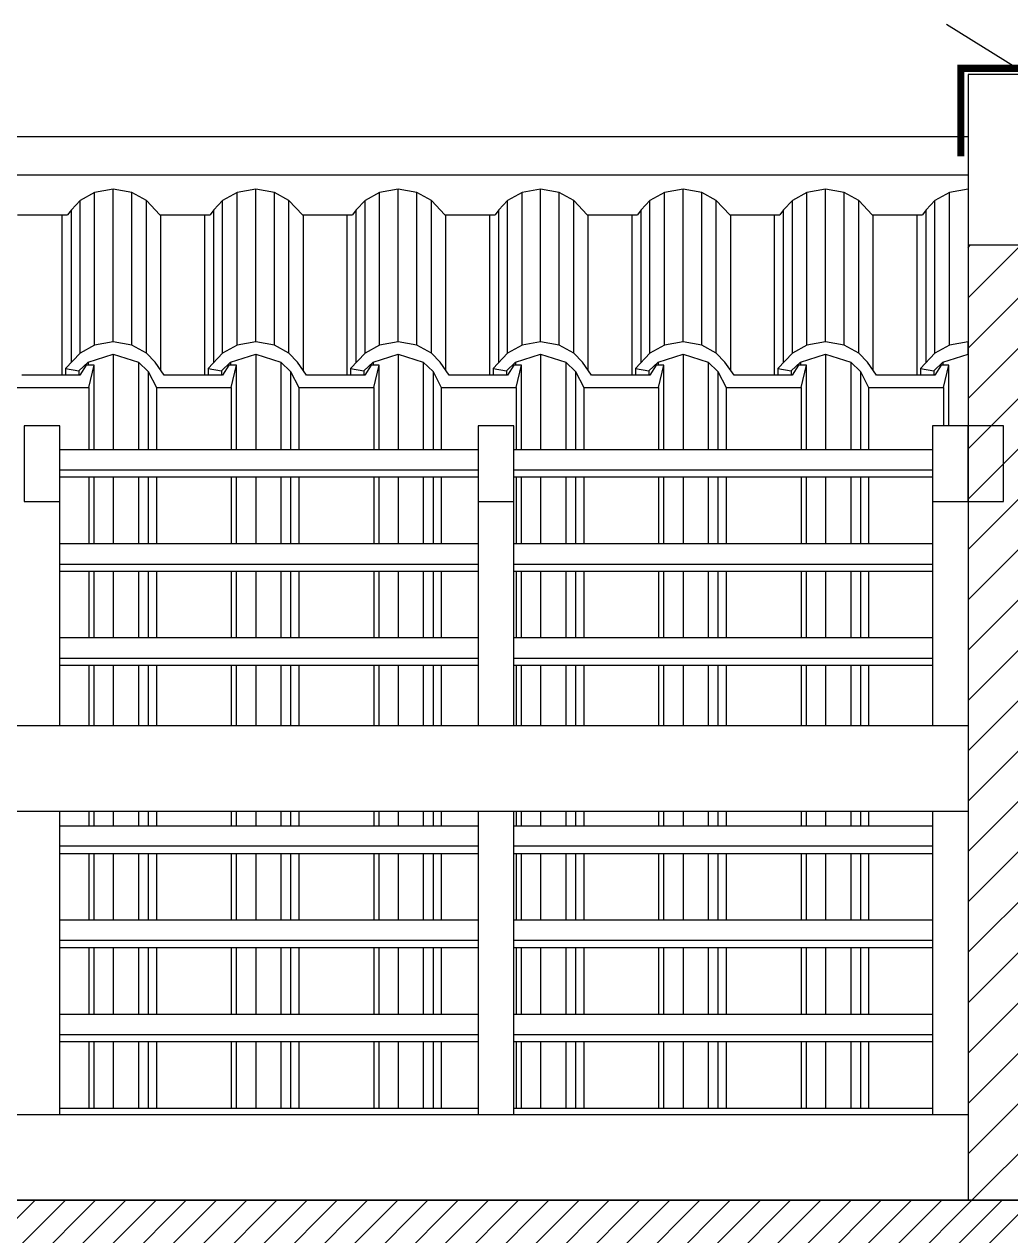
# Model space of a CAD drawing. Header units: metres. Extents: x 49 to 320, y -91 to 27.
# Drawn here: x 209.381 to 210.766, y 23.136 to 24.837 of the extents above; entities that cross this region are included whole.
import ezdxf

# ---------------------------------------------------------------- set-up
doc = ezdxf.new("R2010")
doc.units = ezdxf.units.M
doc.header["$LTSCALE"] = 0.2
for name, color, linetype in [('ARQ-___-___-LEG', 3, 'Continuous'), ('ARQ-___-___-VST', 9, 'Continuous'), ('ARQ-ALV', 6, 'Continuous'), ('ARQ-ALV-___-HTC', 13, 'Continuous'), ('ARQ-ALV-BXA', 1, 'Continuous'), ('ARQ-COB', 4, 'Continuous'), ('ARQ-FOR', 2, 'Continuous'), ('ARQ-LAJ', 12, 'Continuous'), ('ARQ-LAJ-___-HTC', 13, 'Continuous')]:
    doc.layers.add(name, color=color, linetype=linetype)

# ---------------------------------------------------------------- blocks, each defined once
blk = doc.blocks.new('INDSETA')
at = {"color": 4, "linetype": 'ByBlock'}
for p, q in [((1.238, 2), (0, 0)), ((0, 0), (1.238, -2))]:
    blk.add_line(p, q, dxfattribs=at)

msp = doc.modelspace()

# ---------------------------------------------------------------- hatches: boundary and pattern name
at = {"layer": 'ARQ-ALV-___-HTC'}
h = msp.add_hatch(dxfattribs=at)
h.set_pattern_fill('_U', color=256, scale=0.05, angle=45, style=0, pattern_type=0)
h.set_pattern_definition([(45, (285.188165, 19.386), (-0.03535534, 0.03535534), [])])
h.paths.add_polyline_path([(210.8559, 23.186), (210.8559, 24.5272), (210.7059, 24.5272), (210.7059, 23.186)])
at = {"layer": 'ARQ-LAJ-___-HTC'}
h = msp.add_hatch(dxfattribs=at)
h.set_pattern_fill('_U', color=256, scale=0.03, angle=45, style=0, pattern_type=0)
h.set_pattern_definition([(45, (285.188165, 19.386), (-0.021213203, 0.021213203), [])])
h.paths.add_polyline_path([(218.9259, 23.086), (218.9259, 23.186), (202.7109, 23.186), (202.7109, 23.086)])
h.paths.add_polyline_path([(220.0759, 23.186), (220.0759, 23.086), (236.2909, 23.086), (236.2909, 23.186)])

# ---------------------------------------------------------------- linework, layer by layer
at = {"layer": 'ARQ-___-___-VST'}
for p, q in [((210.7059, 24.6793), (208.9059, 24.6793)), ((210.7059, 24.6255), (208.9059, 24.6255)), ((209.4798, 24.6009), (209.4594, 24.5898)), ((209.5059, 24.6056), (209.4798, 24.6009)), ((209.4798, 24.3867), (209.4798, 24.6009)), ((209.5321, 24.6009), (209.5059, 24.6056)), ((209.5059, 24.3913), (209.5059, 24.6056)), ((209.5525, 24.5898), (209.5321, 24.6009)), ((209.5321, 24.3867), (209.5321, 24.6009)), ((209.6798, 24.6009), (209.6594, 24.5898)), ((209.7059, 24.6056), (209.6798, 24.6009)), ((209.6798, 24.3867), (209.6798, 24.6009)), ((209.7321, 24.6009), (209.7059, 24.6056)), ((209.7059, 24.3913), (209.7059, 24.6056)), ((209.7525, 24.5898), (209.7321, 24.6009)), ((209.7321, 24.3867), (209.7321, 24.6009)), ((209.8798, 24.6009), (209.8594, 24.5898)), ((209.9059, 24.6056), (209.8798, 24.6009)), ((209.8798, 24.3867), (209.8798, 24.6009)), ((209.9321, 24.6009), (209.9059, 24.6056)), ((209.9059, 24.3913), (209.9059, 24.6056)), ((209.9525, 24.5898), (209.9321, 24.6009)), ((209.9321, 24.3867), (209.9321, 24.6009)), ((210.0798, 24.6009), (210.0594, 24.5898)), ((210.1059, 24.6056), (210.0798, 24.6009)), ((210.0798, 24.3867), (210.0798, 24.6009)), ((210.1321, 24.6009), (210.1059, 24.6056)), ((210.1059, 24.3913), (210.1059, 24.6056)), ((210.1525, 24.5898), (210.1321, 24.6009)), ((210.1321, 24.3867), (210.1321, 24.6009)), ((210.2798, 24.6009), (210.2594, 24.5898)), ((210.3059, 24.6056), (210.2798, 24.6009)), ((210.2798, 24.3867), (210.2798, 24.6009)), ((210.3321, 24.6009), (210.3059, 24.6056)), ((210.3059, 24.3913), (210.3059, 24.6056)), ((210.3525, 24.5898), (210.3321, 24.6009)), ((210.3321, 24.3867), (210.3321, 24.6009)), ((210.4798, 24.6009), (210.4594, 24.5898)), ((210.5059, 24.6056), (210.4798, 24.6009)), ((210.4798, 24.3867), (210.4798, 24.6009)), ((210.5321, 24.6009), (210.5059, 24.6056)), ((210.5059, 24.3913), (210.5059, 24.6056)), ((210.5525, 24.5898), (210.5321, 24.6009)), ((210.5321, 24.3867), (210.5321, 24.6009)), ((210.6798, 24.6009), (210.6594, 24.5898)), ((210.7059, 24.6056), (210.6798, 24.6009)), ((210.6798, 24.3867), (210.6798, 24.6009)), ((209.4594, 24.5898), (209.4471, 24.5768)), ((209.4594, 24.3755), (209.4594, 24.5898)), ((209.5714, 24.5695), (209.5525, 24.5898)), ((209.5525, 24.3755), (209.5525, 24.5898)), ((209.6594, 24.5898), (209.6471, 24.5768)), ((209.6594, 24.3755), (209.6594, 24.5898)), ((209.7714, 24.5695), (209.7525, 24.5898)), ((209.7525, 24.3755), (209.7525, 24.5898)), ((209.8594, 24.5898), (209.8471, 24.5768)), ((209.8594, 24.3755), (209.8594, 24.5898)), ((209.9714, 24.5695), (209.9525, 24.5898)), ((209.9525, 24.3755), (209.9525, 24.5898)), ((210.0594, 24.5898), (210.0471, 24.5768)), ((210.0594, 24.3755), (210.0594, 24.5898)), ((210.1714, 24.5695), (210.1525, 24.5898)), ((210.1525, 24.3755), (210.1525, 24.5898)), ((210.2594, 24.5898), (210.2471, 24.5768)), ((210.2594, 24.3755), (210.2594, 24.5898)), ((210.3714, 24.5695), (210.3525, 24.5898)), ((210.3525, 24.3755), (210.3525, 24.5898)), ((210.4594, 24.5898), (210.4471, 24.5768)), ((210.4594, 24.3755), (210.4594, 24.5898)), ((210.5714, 24.5695), (210.5525, 24.5898)), ((210.5525, 24.3755), (210.5525, 24.5898)), ((210.6594, 24.5898), (210.6471, 24.5768)), ((210.6594, 24.3755), (210.6594, 24.5898)), ((209.3714, 24.5695), (209.4419, 24.5695)), ((209.4344, 24.3447), (209.4344, 24.5695)), ((209.4471, 24.5768), (209.4419, 24.5695)), ((209.4471, 24.3624), (209.4471, 24.5768)), ((209.5714, 24.5695), (209.6419, 24.5695)), ((209.5728, 24.3513), (209.5728, 24.5695)), ((209.6344, 24.3447), (209.6344, 24.5695)), ((209.6471, 24.5768), (209.6419, 24.5695)), ((209.6471, 24.3624), (209.6471, 24.5768)), ((209.7714, 24.5695), (209.8419, 24.5695)), ((209.7728, 24.3513), (209.7728, 24.5695)), ((209.8344, 24.3447), (209.8344, 24.5695)), ((209.8471, 24.5768), (209.8419, 24.5695)), ((209.8471, 24.3624), (209.8471, 24.5768)), ((209.9714, 24.5695), (210.0419, 24.5695)), ((209.9728, 24.3513), (209.9728, 24.5695)), ((210.0344, 24.3447), (210.0344, 24.5695)), ((210.0471, 24.5768), (210.0419, 24.5695)), ((210.0471, 24.3624), (210.0471, 24.5768)), ((210.1714, 24.5695), (210.2419, 24.5695)), ((210.1728, 24.3513), (210.1728, 24.5695)), ((210.2344, 24.3447), (210.2344, 24.5695)), ((210.2471, 24.5768), (210.2419, 24.5695)), ((210.2471, 24.3624), (210.2471, 24.5768)), ((210.3714, 24.5695), (210.4419, 24.5695)), ((210.3728, 24.3513), (210.3728, 24.5695)), ((210.4344, 24.3447), (210.4344, 24.5695)), ((210.4471, 24.5768), (210.4419, 24.5695)), ((210.4471, 24.3624), (210.4471, 24.5768)), ((210.5714, 24.5695), (210.6419, 24.5695)), ((210.5728, 24.3513), (210.5728, 24.5695)), ((210.6344, 24.3447), (210.6344, 24.5695)), ((210.6471, 24.5768), (210.6419, 24.5695)), ((210.6471, 24.3624), (210.6471, 24.5768)), ((209.4707, 24.3625), (209.4707, 24.3585)), ((209.5059, 24.3739), (209.5059, 24.2398)), ((209.5412, 24.3625), (209.5412, 24.2398)), ((209.6707, 24.3625), (209.6707, 24.3585)), ((209.7059, 24.3739), (209.7059, 24.2398)), ((209.7412, 24.3625), (209.7412, 24.2398)), ((209.8707, 24.3625), (209.8707, 24.3585)), ((209.9059, 24.3739), (209.9059, 24.2398)), ((209.9412, 24.3625), (209.9412, 24.2398)), ((210.0707, 24.3625), (210.0707, 24.3585)), ((210.1059, 24.3739), (210.1059, 24.2398)), ((210.1412, 24.3625), (210.1412, 24.2398)), ((210.2707, 24.3625), (210.2707, 24.3585)), ((210.3059, 24.3739), (210.3059, 24.2398)), ((210.3412, 24.3625), (210.3412, 24.2398)), ((210.4707, 24.3625), (210.4707, 24.3585)), ((210.5059, 24.3739), (210.5059, 24.2398)), ((210.5412, 24.3625), (210.5412, 24.2398)), ((210.6707, 24.3625), (210.6707, 24.3585)), ((209.4391, 24.3538), (209.4391, 24.3447)), ((209.4578, 24.3505), (209.4578, 24.3447)), ((209.4791, 24.2398), (209.4791, 24.3585)), ((209.5549, 24.3495), (209.5549, 24.2398)), ((209.6391, 24.3538), (209.6391, 24.3447)), ((209.6578, 24.3505), (209.6578, 24.3447)), ((209.6791, 24.2398), (209.6791, 24.3585)), ((209.7549, 24.3495), (209.7549, 24.2398)), ((209.8391, 24.3538), (209.8391, 24.3447)), ((209.8578, 24.3505), (209.8578, 24.3447)), ((209.8791, 24.2398), (209.8791, 24.3585)), ((209.9549, 24.3495), (209.9549, 24.2398)), ((210.0391, 24.3538), (210.0391, 24.3447)), ((210.0578, 24.3505), (210.0578, 24.3447)), ((210.0791, 24.2398), (210.0791, 24.3585)), ((210.1549, 24.3495), (210.1549, 24.2398)), ((210.2391, 24.3538), (210.2391, 24.3447)), ((210.2578, 24.3505), (210.2578, 24.3447)), ((210.2791, 24.2398), (210.2791, 24.3585)), ((210.3549, 24.3495), (210.3549, 24.2398)), ((210.4391, 24.3538), (210.4391, 24.3447)), ((210.4578, 24.3505), (210.4578, 24.3447)), ((210.4791, 24.2398), (210.4791, 24.3585)), ((210.5549, 24.3495), (210.5549, 24.2398)), ((210.6391, 24.3538), (210.6391, 24.3447)), ((210.6578, 24.3505), (210.6578, 24.3447)), ((210.6791, 24.2732), (210.6791, 24.3585)), ((209.4716, 24.3272), (209.4716, 24.2398)), ((209.5664, 24.3272), (209.5664, 24.2398)), ((209.6716, 24.3272), (209.6716, 24.2398)), ((209.7664, 24.3272), (209.7664, 24.2398)), ((209.8716, 24.3272), (209.8716, 24.2398)), ((209.9664, 24.3272), (209.9664, 24.2398)), ((210.0716, 24.3272), (210.0716, 24.2398)), ((210.1664, 24.3272), (210.1664, 24.2398)), ((210.2716, 24.3272), (210.2716, 24.2398)), ((210.3664, 24.3272), (210.3664, 24.2398)), ((210.4716, 24.3272), (210.4716, 24.2398)), ((210.5664, 24.3272), (210.5664, 24.2398)), ((210.6716, 24.3272), (210.6716, 24.2732)), ((210.0184, 24.2398), (209.4309, 24.2398)), ((210.6559, 24.2398), (210.0684, 24.2398)), ((209.4309, 24.2114), (210.0184, 24.2114)), ((210.0684, 24.2114), (210.6559, 24.2114)), ((209.4309, 24.2015), (210.0184, 24.2015)), ((209.4716, 24.2015), (209.4716, 24.1076)), ((209.4791, 24.1076), (209.4791, 24.2015)), ((209.5059, 24.2015), (209.5059, 24.1076)), ((209.5412, 24.2015), (209.5412, 24.1076)), ((209.5549, 24.2015), (209.5549, 24.1076)), ((209.5664, 24.2015), (209.5664, 24.1076)), ((209.6716, 24.2015), (209.6716, 24.1076)), ((209.6791, 24.1076), (209.6791, 24.2015)), ((209.7059, 24.2015), (209.7059, 24.1076)), ((209.7412, 24.2015), (209.7412, 24.1076)), ((209.7549, 24.2015), (209.7549, 24.1076)), ((209.7664, 24.2015), (209.7664, 24.1076)), ((209.8716, 24.2015), (209.8716, 24.1076)), ((209.8791, 24.1076), (209.8791, 24.2015)), ((209.9059, 24.2015), (209.9059, 24.1076)), ((209.9412, 24.2015), (209.9412, 24.1076)), ((209.9549, 24.2015), (209.9549, 24.1076)), ((209.9664, 24.2015), (209.9664, 24.1076)), ((210.0684, 24.2015), (210.6559, 24.2015)), ((210.0716, 24.2015), (210.0716, 24.1076)), ((210.0791, 24.1076), (210.0791, 24.2015)), ((210.1059, 24.2015), (210.1059, 24.1076)), ((210.1412, 24.2015), (210.1412, 24.1076)), ((210.1549, 24.2015), (210.1549, 24.1076)), ((210.1664, 24.2015), (210.1664, 24.1076)), ((210.2716, 24.2015), (210.2716, 24.1076)), ((210.2791, 24.1076), (210.2791, 24.2015)), ((210.3059, 24.2015), (210.3059, 24.1076)), ((210.3412, 24.2015), (210.3412, 24.1076)), ((210.3549, 24.2015), (210.3549, 24.1076)), ((210.3664, 24.2015), (210.3664, 24.1076)), ((210.4716, 24.2015), (210.4716, 24.1076)), ((210.4791, 24.1076), (210.4791, 24.2015)), ((210.5059, 24.2015), (210.5059, 24.1076)), ((210.5412, 24.2015), (210.5412, 24.1076)), ((210.5549, 24.2015), (210.5549, 24.1076)), ((210.5664, 24.2015), (210.5664, 24.1076)), ((209.4309, 23.852), (209.4309, 24.1673)), ((210.0184, 24.1673), (210.0184, 23.852)), ((210.0684, 23.852), (210.0684, 24.1673)), ((210.6559, 24.1673), (210.6559, 23.852)), ((210.0184, 24.1076), (209.4309, 24.1076)), ((210.6559, 24.1076), (210.0684, 24.1076)), ((209.4309, 24.0793), (210.0184, 24.0793)), ((210.0684, 24.0793), (210.6559, 24.0793)), ((209.4309, 24.0694), (210.0184, 24.0694)), ((209.4716, 24.0694), (209.4716, 23.9755)), ((209.4791, 23.9755), (209.4791, 24.0694)), ((209.5059, 24.0694), (209.5059, 23.9755)), ((209.5412, 24.0694), (209.5412, 23.9755)), ((209.5549, 24.0694), (209.5549, 23.9755)), ((209.5664, 24.0694), (209.5664, 23.9755)), ((209.6716, 24.0694), (209.6716, 23.9755)), ((209.6791, 23.9755), (209.6791, 24.0694)), ((209.7059, 24.0694), (209.7059, 23.9755)), ((209.7412, 24.0694), (209.7412, 23.9755)), ((209.7549, 24.0694), (209.7549, 23.9755)), ((209.7664, 24.0694), (209.7664, 23.9755)), ((209.8716, 24.0694), (209.8716, 23.9755)), ((209.8791, 23.9755), (209.8791, 24.0694)), ((209.9059, 24.0694), (209.9059, 23.9755)), ((209.9412, 24.0694), (209.9412, 23.9755)), ((209.9549, 24.0694), (209.9549, 23.9755)), ((209.9664, 24.0694), (209.9664, 23.9755)), ((210.0684, 24.0694), (210.6559, 24.0694)), ((210.0716, 24.0694), (210.0716, 23.9755)), ((210.0791, 23.9755), (210.0791, 24.0694)), ((210.1059, 24.0694), (210.1059, 23.9755)), ((210.1412, 24.0694), (210.1412, 23.9755)), ((210.1549, 24.0694), (210.1549, 23.9755)), ((210.1664, 24.0694), (210.1664, 23.9755)), ((210.2716, 24.0694), (210.2716, 23.9755)), ((210.2791, 23.9755), (210.2791, 24.0694)), ((210.3059, 24.0694), (210.3059, 23.9755)), ((210.3412, 24.0694), (210.3412, 23.9755)), ((210.3549, 24.0694), (210.3549, 23.9755)), ((210.3664, 24.0694), (210.3664, 23.9755)), ((210.4716, 24.0694), (210.4716, 23.9755)), ((210.4791, 23.9755), (210.4791, 24.0694)), ((210.5059, 24.0694), (210.5059, 23.9755)), ((210.5412, 24.0694), (210.5412, 23.9755)), ((210.5549, 24.0694), (210.5549, 23.9755)), ((210.5664, 24.0694), (210.5664, 23.9755)), ((210.0184, 23.9755), (209.4309, 23.9755)), ((210.6559, 23.9755), (210.0684, 23.9755)), ((209.4309, 23.9472), (210.0184, 23.9472)), ((209.4309, 23.9373), (210.0184, 23.9373)), ((209.4716, 23.9373), (209.4716, 23.852)), ((209.4791, 23.852), (209.4791, 23.9373)), ((209.5059, 23.9373), (209.5059, 23.852)), ((209.5412, 23.9373), (209.5412, 23.852)), ((209.5549, 23.9373), (209.5549, 23.852)), ((209.5664, 23.9373), (209.5664, 23.852)), ((209.6716, 23.9373), (209.6716, 23.852)), ((209.6791, 23.852), (209.6791, 23.9373)), ((209.7059, 23.9373), (209.7059, 23.852)), ((209.7412, 23.9373), (209.7412, 23.852)), ((209.7549, 23.9373), (209.7549, 23.852)), ((209.7664, 23.9373), (209.7664, 23.852)), ((209.8716, 23.9373), (209.8716, 23.852)), ((209.8791, 23.852), (209.8791, 23.9373)), ((209.9059, 23.9373), (209.9059, 23.852)), ((209.9412, 23.9373), (209.9412, 23.852)), ((209.9549, 23.9373), (209.9549, 23.852)), ((209.9664, 23.9373), (209.9664, 23.852)), ((210.0684, 23.9472), (210.6559, 23.9472)), ((210.0684, 23.9373), (210.6559, 23.9373)), ((210.0716, 23.9373), (210.0716, 23.852)), ((210.0791, 23.852), (210.0791, 23.9373)), ((210.1059, 23.9373), (210.1059, 23.852)), ((210.1412, 23.9373), (210.1412, 23.852)), ((210.1549, 23.9373), (210.1549, 23.852)), ((210.1664, 23.9373), (210.1664, 23.852)), ((210.2716, 23.9373), (210.2716, 23.852)), ((210.2791, 23.852), (210.2791, 23.9373)), ((210.3059, 23.9373), (210.3059, 23.852)), ((210.3412, 23.9373), (210.3412, 23.852)), ((210.3549, 23.9373), (210.3549, 23.852)), ((210.3664, 23.9373), (210.3664, 23.852)), ((210.4716, 23.9373), (210.4716, 23.852)), ((210.4791, 23.852), (210.4791, 23.9373)), ((210.5059, 23.9373), (210.5059, 23.852)), ((210.5412, 23.9373), (210.5412, 23.852)), ((210.5549, 23.9373), (210.5549, 23.852)), ((210.5664, 23.9373), (210.5664, 23.852)), ((210.7059, 23.852), (208.1059, 23.852)), ((208.1059, 23.732), (210.7059, 23.732)), ((209.4309, 23.306), (209.4309, 23.732)), ((209.4716, 23.732), (209.4716, 23.7112)), ((209.4791, 23.7112), (209.4791, 23.732)), ((209.5059, 23.732), (209.5059, 23.7112)), ((209.5412, 23.732), (209.5412, 23.7112)), ((209.5549, 23.732), (209.5549, 23.7112)), ((209.5664, 23.732), (209.5664, 23.7112)), ((209.6716, 23.732), (209.6716, 23.7112)), ((209.6791, 23.7112), (209.6791, 23.732)), ((209.7059, 23.732), (209.7059, 23.7112)), ((209.7412, 23.732), (209.7412, 23.7112)), ((209.7549, 23.732), (209.7549, 23.7112)), ((209.7664, 23.732), (209.7664, 23.7112)), ((209.8716, 23.732), (209.8716, 23.7112)), ((209.8791, 23.7112), (209.8791, 23.732)), ((209.9059, 23.732), (209.9059, 23.7112)), ((209.9412, 23.732), (209.9412, 23.7112)), ((209.9549, 23.732), (209.9549, 23.7112)), ((209.9664, 23.732), (209.9664, 23.7112)), ((210.0184, 23.732), (210.0184, 23.306)), ((210.0684, 23.306), (210.0684, 23.732)), ((210.0716, 23.732), (210.0716, 23.7112)), ((210.0791, 23.7112), (210.0791, 23.732)), ((210.1059, 23.732), (210.1059, 23.7112)), ((210.1412, 23.732), (210.1412, 23.7112)), ((210.1549, 23.732), (210.1549, 23.7112)), ((210.1664, 23.732), (210.1664, 23.7112)), ((210.2716, 23.732), (210.2716, 23.7112)), ((210.2791, 23.7112), (210.2791, 23.732)), ((210.3059, 23.732), (210.3059, 23.7112)), ((210.3412, 23.732), (210.3412, 23.7112)), ((210.3549, 23.732), (210.3549, 23.7112)), ((210.3664, 23.732), (210.3664, 23.7112)), ((210.4716, 23.732), (210.4716, 23.7112)), ((210.4791, 23.7112), (210.4791, 23.732)), ((210.5059, 23.732), (210.5059, 23.7112)), ((210.5412, 23.732), (210.5412, 23.7112)), ((210.5549, 23.732), (210.5549, 23.7112)), ((210.5664, 23.732), (210.5664, 23.7112)), ((210.6559, 23.732), (210.6559, 23.306)), ((210.0184, 23.7112), (209.4309, 23.7112)), ((210.6559, 23.7112), (210.0684, 23.7112)), ((210.0184, 23.6829), (209.4309, 23.6829)), ((210.6559, 23.6829), (210.0684, 23.6829)), ((209.4309, 23.673), (210.0184, 23.673)), ((209.4716, 23.673), (209.4716, 23.5791)), ((209.4791, 23.5791), (209.4791, 23.673)), ((209.5059, 23.673), (209.5059, 23.5791)), ((209.5412, 23.673), (209.5412, 23.5791)), ((209.5549, 23.673), (209.5549, 23.5791)), ((209.5664, 23.673), (209.5664, 23.5791)), ((209.6716, 23.673), (209.6716, 23.5791)), ((209.6791, 23.5791), (209.6791, 23.673)), ((209.7059, 23.673), (209.7059, 23.5791)), ((209.7412, 23.673), (209.7412, 23.5791)), ((209.7549, 23.673), (209.7549, 23.5791)), ((209.7664, 23.673), (209.7664, 23.5791)), ((209.8716, 23.673), (209.8716, 23.5791)), ((209.8791, 23.5791), (209.8791, 23.673)), ((209.9059, 23.673), (209.9059, 23.5791)), ((209.9412, 23.673), (209.9412, 23.5791)), ((209.9549, 23.673), (209.9549, 23.5791)), ((209.9664, 23.673), (209.9664, 23.5791)), ((210.0684, 23.673), (210.6559, 23.673)), ((210.0716, 23.673), (210.0716, 23.5791)), ((210.0791, 23.5791), (210.0791, 23.673)), ((210.1059, 23.673), (210.1059, 23.5791)), ((210.1412, 23.673), (210.1412, 23.5791)), ((210.1549, 23.673), (210.1549, 23.5791)), ((210.1664, 23.673), (210.1664, 23.5791)), ((210.2716, 23.673), (210.2716, 23.5791)), ((210.2791, 23.5791), (210.2791, 23.673)), ((210.3059, 23.673), (210.3059, 23.5791)), ((210.3412, 23.673), (210.3412, 23.5791)), ((210.3549, 23.673), (210.3549, 23.5791)), ((210.3664, 23.673), (210.3664, 23.5791)), ((210.4716, 23.673), (210.4716, 23.5791)), ((210.4791, 23.5791), (210.4791, 23.673)), ((210.5059, 23.673), (210.5059, 23.5791)), ((210.5412, 23.673), (210.5412, 23.5791)), ((210.5549, 23.673), (210.5549, 23.5791)), ((210.5664, 23.673), (210.5664, 23.5791)), ((210.0184, 23.5791), (209.4309, 23.5791)), ((210.6559, 23.5791), (210.0684, 23.5791)), ((210.0184, 23.5507), (209.4309, 23.5507)), ((210.6559, 23.5507), (210.0684, 23.5507)), ((209.4309, 23.5408), (210.0184, 23.5408)), ((209.4716, 23.5408), (209.4716, 23.4469)), ((209.4791, 23.4469), (209.4791, 23.5408)), ((209.5059, 23.5408), (209.5059, 23.4469)), ((209.5412, 23.5408), (209.5412, 23.4469)), ((209.5549, 23.5408), (209.5549, 23.4469)), ((209.5664, 23.5408), (209.5664, 23.4469)), ((209.6716, 23.5408), (209.6716, 23.4469)), ((209.6791, 23.4469), (209.6791, 23.5408)), ((209.7059, 23.5408), (209.7059, 23.4469)), ((209.7412, 23.5408), (209.7412, 23.4469)), ((209.7549, 23.5408), (209.7549, 23.4469)), ((209.7664, 23.5408), (209.7664, 23.4469)), ((209.8716, 23.5408), (209.8716, 23.4469)), ((209.8791, 23.4469), (209.8791, 23.5408)), ((209.9059, 23.5408), (209.9059, 23.4469)), ((209.9412, 23.5408), (209.9412, 23.4469)), ((209.9549, 23.5408), (209.9549, 23.4469)), ((209.9664, 23.5408), (209.9664, 23.4469)), ((210.0684, 23.5408), (210.6559, 23.5408)), ((210.0716, 23.5408), (210.0716, 23.4469)), ((210.0791, 23.4469), (210.0791, 23.5408)), ((210.1059, 23.5408), (210.1059, 23.4469)), ((210.1412, 23.5408), (210.1412, 23.4469)), ((210.1549, 23.5408), (210.1549, 23.4469)), ((210.1664, 23.5408), (210.1664, 23.4469)), ((210.2716, 23.5408), (210.2716, 23.4469)), ((210.2791, 23.4469), (210.2791, 23.5408)), ((210.3059, 23.5408), (210.3059, 23.4469)), ((210.3412, 23.5408), (210.3412, 23.4469)), ((210.3549, 23.5408), (210.3549, 23.4469)), ((210.3664, 23.5408), (210.3664, 23.4469)), ((210.4716, 23.5408), (210.4716, 23.4469)), ((210.4791, 23.4469), (210.4791, 23.5408)), ((210.5059, 23.5408), (210.5059, 23.4469)), ((210.5412, 23.5408), (210.5412, 23.4469)), ((210.5549, 23.5408), (210.5549, 23.4469)), ((210.5664, 23.5408), (210.5664, 23.4469)), ((210.0184, 23.4469), (209.4309, 23.4469)), ((210.6559, 23.4469), (210.0684, 23.4469)), ((209.4309, 23.4186), (210.0184, 23.4186)), ((210.0684, 23.4186), (210.6559, 23.4186)), ((209.4309, 23.4087), (210.0184, 23.4087)), ((209.4716, 23.4087), (209.4716, 23.3148)), ((209.4791, 23.3148), (209.4791, 23.4087)), ((209.5059, 23.4087), (209.5059, 23.3148)), ((209.5412, 23.4087), (209.5412, 23.3148)), ((209.5549, 23.4087), (209.5549, 23.3148)), ((209.5664, 23.4087), (209.5664, 23.3148)), ((209.6716, 23.4087), (209.6716, 23.3148)), ((209.6791, 23.3148), (209.6791, 23.4087)), ((209.7059, 23.4087), (209.7059, 23.3148)), ((209.7412, 23.4087), (209.7412, 23.3148)), ((209.7549, 23.4087), (209.7549, 23.3148)), ((209.7664, 23.4087), (209.7664, 23.3148)), ((209.8716, 23.4087), (209.8716, 23.3148)), ((209.8791, 23.3148), (209.8791, 23.4087)), ((209.9059, 23.4087), (209.9059, 23.3148)), ((209.9412, 23.4087), (209.9412, 23.3148)), ((209.9549, 23.4087), (209.9549, 23.3148)), ((209.9664, 23.4087), (209.9664, 23.3148)), ((210.0684, 23.4087), (210.6559, 23.4087)), ((210.0716, 23.4087), (210.0716, 23.3148)), ((210.0791, 23.3148), (210.0791, 23.4087)), ((210.1059, 23.4087), (210.1059, 23.3148)), ((210.1412, 23.4087), (210.1412, 23.3148)), ((210.1549, 23.4087), (210.1549, 23.3148)), ((210.1664, 23.4087), (210.1664, 23.3148)), ((210.2716, 23.4087), (210.2716, 23.3148)), ((210.2791, 23.3148), (210.2791, 23.4087)), ((210.3059, 23.4087), (210.3059, 23.3148)), ((210.3412, 23.4087), (210.3412, 23.3148)), ((210.3549, 23.4087), (210.3549, 23.3148)), ((210.3664, 23.4087), (210.3664, 23.3148)), ((210.4716, 23.4087), (210.4716, 23.3148)), ((210.4791, 23.3148), (210.4791, 23.4087)), ((210.5059, 23.4087), (210.5059, 23.3148)), ((210.5412, 23.4087), (210.5412, 23.3148)), ((210.5549, 23.4087), (210.5549, 23.3148)), ((210.5664, 23.4087), (210.5664, 23.3148)), ((210.0184, 23.3148), (209.4309, 23.3148)), ((210.6559, 23.3148), (210.0684, 23.3148)), ((210.7059, 23.306), (208.1059, 23.306)), ((208.1059, 23.186), (210.7059, 23.186)), ((209.4309, 23.186), (209.4309, 23.186)), ((209.4716, 23.186), (209.4716, 23.186)), ((209.476, 23.186), (209.476, 23.186)), ((209.5059, 23.186), (209.5059, 23.186)), ((209.5359, 23.186), (209.5359, 23.186)), ((209.5523, 23.186), (209.5524, 23.186)), ((209.5527, 23.186), (209.5527, 23.186)), ((209.5571, 23.186), (209.5571, 23.186)), ((209.5664, 23.186), (209.5664, 23.186)), ((209.6716, 23.186), (209.6716, 23.186)), ((209.676, 23.186), (209.676, 23.186)), ((209.7359, 23.186), (209.7359, 23.186)), ((209.7523, 23.186), (209.7524, 23.186)), ((209.7527, 23.186), (209.7527, 23.186)), ((209.7571, 23.186), (209.7571, 23.186)), ((209.7664, 23.186), (209.7664, 23.186)), ((209.8716, 23.186), (209.8716, 23.186)), ((209.876, 23.186), (209.876, 23.186)), ((209.9359, 23.186), (209.9359, 23.186)), ((209.9523, 23.186), (209.9524, 23.186)), ((209.9527, 23.186), (209.9527, 23.186)), ((209.9571, 23.186), (209.9571, 23.186)), ((209.9664, 23.186), (209.9664, 23.186)), ((210.0184, 23.186), (210.0184, 23.186)), ((210.0684, 23.186), (210.0684, 23.186)), ((210.0716, 23.186), (210.0716, 23.186)), ((210.076, 23.186), (210.076, 23.186)), ((210.1309, 23.186), (210.1309, 23.186)), ((210.1359, 23.186), (210.1359, 23.186)), ((210.1523, 23.186), (210.1524, 23.186)), ((210.1527, 23.186), (210.1527, 23.186)), ((210.1571, 23.186), (210.1571, 23.186)), ((210.1664, 23.186), (210.1664, 23.186)), ((210.2716, 23.186), (210.2716, 23.186)), ((210.276, 23.186), (210.276, 23.186)), ((210.3359, 23.186), (210.3359, 23.186)), ((210.3523, 23.186), (210.3524, 23.186)), ((210.3527, 23.186), (210.3527, 23.186)), ((210.3571, 23.186), (210.3571, 23.186)), ((210.3664, 23.186), (210.3664, 23.186)), ((210.4716, 23.186), (210.4716, 23.186)), ((210.476, 23.186), (210.476, 23.186)), ((210.5359, 23.186), (210.5359, 23.186)), ((210.5523, 23.186), (210.5524, 23.186)), ((210.5527, 23.186), (210.5527, 23.186)), ((210.5571, 23.186), (210.5571, 23.186)), ((210.5664, 23.186), (210.5664, 23.186)), ((210.6559, 23.186), (210.6559, 23.186))]:
    msp.add_line(p, q, dxfattribs=at)
at = {"layer": 'ARQ-___-___-VST', "const_width": 0.01}
msp.add_lwpolyline([(210.6959, 24.6519), (210.6959, 24.6519), (210.6959, 24.7653), (210.6959, 24.7753), (210.8559, 24.7753), (210.8659, 24.7753), (210.8659, 24.6519)], dxfattribs=at)
at = {"layer": 'ARQ-ALV'}
for p, q in [((210.7059, 24.5272), (210.7059, 23.186)), ((210.8559, 24.5272), (210.7059, 24.5272)), ((210.7059, 23.186), (210.8559, 23.186))]:
    msp.add_line(p, q, dxfattribs=at)
at = {"layer": 'ARQ-ALV-BXA'}
for p, q in [((210.7059, 24.7668), (210.7059, 24.5272)), ((210.8559, 24.7668), (210.7059, 24.7668))]:
    msp.add_line(p, q, dxfattribs=at)
at = {"layer": 'ARQ-COB'}
for p, q in [((209.4798, 24.3867), (209.4594, 24.3755)), ((209.5059, 24.3913), (209.4798, 24.3867)), ((209.5321, 24.3867), (209.5059, 24.3913)), ((209.5525, 24.3755), (209.5321, 24.3867)), ((209.6798, 24.3867), (209.6594, 24.3755)), ((209.7059, 24.3913), (209.6798, 24.3867)), ((209.7321, 24.3867), (209.7059, 24.3913)), ((209.7525, 24.3755), (209.7321, 24.3867)), ((209.8798, 24.3867), (209.8594, 24.3755)), ((209.9059, 24.3913), (209.8798, 24.3867)), ((209.9321, 24.3867), (209.9059, 24.3913)), ((209.9525, 24.3755), (209.9321, 24.3867)), ((210.0798, 24.3867), (210.0594, 24.3755)), ((210.1059, 24.3913), (210.0798, 24.3867)), ((210.1321, 24.3867), (210.1059, 24.3913)), ((210.1525, 24.3755), (210.1321, 24.3867)), ((210.2798, 24.3867), (210.2594, 24.3755)), ((210.3059, 24.3913), (210.2798, 24.3867)), ((210.3321, 24.3867), (210.3059, 24.3913)), ((210.3525, 24.3755), (210.3321, 24.3867)), ((210.4798, 24.3867), (210.4594, 24.3755)), ((210.5059, 24.3913), (210.4798, 24.3867)), ((210.5321, 24.3867), (210.5059, 24.3913)), ((210.5525, 24.3755), (210.5321, 24.3867)), ((210.6798, 24.3867), (210.6594, 24.3755)), ((210.7059, 24.3913), (210.6798, 24.3867)), ((210.7059, 24.3739), (210.7059, 24.3913)), ((209.4594, 24.3755), (209.4391, 24.3538)), ((209.4578, 24.3505), (209.4707, 24.3625)), ((209.4707, 24.3625), (209.5059, 24.3739)), ((209.5059, 24.3739), (209.5412, 24.3625)), ((209.5412, 24.3625), (209.5549, 24.3495)), ((209.5647, 24.3625), (209.5525, 24.3755)), ((209.5774, 24.3447), (209.5647, 24.3625)), ((209.6594, 24.3755), (209.6391, 24.3538)), ((209.6578, 24.3505), (209.6707, 24.3625)), ((209.6707, 24.3625), (209.7059, 24.3739)), ((209.7059, 24.3739), (209.7412, 24.3625)), ((209.7412, 24.3625), (209.7549, 24.3495)), ((209.7647, 24.3625), (209.7525, 24.3755)), ((209.7774, 24.3447), (209.7647, 24.3625)), ((209.8594, 24.3755), (209.8391, 24.3538)), ((209.8578, 24.3505), (209.8707, 24.3625)), ((209.8707, 24.3625), (209.9059, 24.3739)), ((209.9059, 24.3739), (209.9412, 24.3625)), ((209.9412, 24.3625), (209.9549, 24.3495)), ((209.9647, 24.3625), (209.9525, 24.3755)), ((209.9774, 24.3447), (209.9647, 24.3625)), ((210.0594, 24.3755), (210.0391, 24.3538)), ((210.0578, 24.3505), (210.0707, 24.3625)), ((210.0707, 24.3625), (210.1059, 24.3739)), ((210.1059, 24.3739), (210.1412, 24.3625)), ((210.1412, 24.3625), (210.1549, 24.3495)), ((210.1647, 24.3625), (210.1525, 24.3755)), ((210.1774, 24.3447), (210.1647, 24.3625)), ((210.2594, 24.3755), (210.2391, 24.3538)), ((210.2578, 24.3505), (210.2707, 24.3625)), ((210.2707, 24.3625), (210.3059, 24.3739)), ((210.3059, 24.3739), (210.3412, 24.3625)), ((210.3412, 24.3625), (210.3549, 24.3495)), ((210.3647, 24.3625), (210.3525, 24.3755)), ((210.3774, 24.3447), (210.3647, 24.3625)), ((210.4594, 24.3755), (210.4391, 24.3538)), ((210.4578, 24.3505), (210.4707, 24.3625)), ((210.4707, 24.3625), (210.5059, 24.3739)), ((210.5059, 24.3739), (210.5412, 24.3625)), ((210.5412, 24.3625), (210.5549, 24.3495)), ((210.5647, 24.3625), (210.5525, 24.3755)), ((210.5774, 24.3447), (210.5647, 24.3625)), ((210.6594, 24.3755), (210.6391, 24.3538)), ((210.6578, 24.3505), (210.6707, 24.3625)), ((210.6707, 24.3625), (210.7059, 24.3739)), ((209.4391, 24.3538), (209.4578, 24.3505)), ((209.4681, 24.3585), (209.4592, 24.3447)), ((209.4791, 24.3585), (209.4681, 24.3585)), ((209.4716, 24.3272), (209.4791, 24.3585)), ((209.5549, 24.3495), (209.5664, 24.3272)), ((209.6391, 24.3538), (209.6578, 24.3505)), ((209.6681, 24.3585), (209.6592, 24.3447)), ((209.6791, 24.3585), (209.6681, 24.3585)), ((209.6716, 24.3272), (209.6791, 24.3585)), ((209.7549, 24.3495), (209.7664, 24.3272)), ((209.8391, 24.3538), (209.8578, 24.3505)), ((209.8681, 24.3585), (209.8592, 24.3447)), ((209.8791, 24.3585), (209.8681, 24.3585)), ((209.8716, 24.3272), (209.8791, 24.3585)), ((209.9549, 24.3495), (209.9664, 24.3272)), ((210.0391, 24.3538), (210.0578, 24.3505)), ((210.0681, 24.3585), (210.0592, 24.3447)), ((210.0791, 24.3585), (210.0681, 24.3585)), ((210.0716, 24.3272), (210.0791, 24.3585)), ((210.1549, 24.3495), (210.1664, 24.3272)), ((210.2391, 24.3538), (210.2578, 24.3505)), ((210.2681, 24.3585), (210.2592, 24.3447)), ((210.2791, 24.3585), (210.2681, 24.3585)), ((210.2716, 24.3272), (210.2791, 24.3585)), ((210.3549, 24.3495), (210.3664, 24.3272)), ((210.4391, 24.3538), (210.4578, 24.3505)), ((210.4681, 24.3585), (210.4592, 24.3447)), ((210.4791, 24.3585), (210.4681, 24.3585)), ((210.4716, 24.3272), (210.4791, 24.3585)), ((210.5549, 24.3495), (210.5664, 24.3272)), ((210.6391, 24.3538), (210.6578, 24.3505)), ((210.6681, 24.3585), (210.6592, 24.3447)), ((210.6791, 24.3585), (210.6681, 24.3585)), ((210.6716, 24.3272), (210.6791, 24.3585)), ((209.4592, 24.3447), (209.3774, 24.3447)), ((209.6592, 24.3447), (209.5774, 24.3447)), ((209.8592, 24.3447), (209.7774, 24.3447)), ((210.0592, 24.3447), (209.9774, 24.3447)), ((210.2592, 24.3447), (210.1774, 24.3447)), ((210.4592, 24.3447), (210.3774, 24.3447)), ((210.6592, 24.3447), (210.5774, 24.3447)), ((209.3664, 24.3272), (209.4716, 24.3272)), ((209.5664, 24.3272), (209.6716, 24.3272)), ((209.7664, 24.3272), (209.8716, 24.3272)), ((209.9664, 24.3272), (210.0716, 24.3272)), ((210.1664, 24.3272), (210.2716, 24.3272)), ((210.3664, 24.3272), (210.4716, 24.3272)), ((210.5664, 24.3272), (210.6716, 24.3272))]:
    msp.add_line(p, q, dxfattribs=at)
at = {"layer": 'ARQ-FOR'}
for p, q in [((209.3809, 24.2732), (209.3809, 24.1673)), ((209.4309, 24.2732), (209.3809, 24.2732)), ((209.4309, 24.1673), (209.4309, 24.2732)), ((210.0184, 24.2732), (210.0184, 24.1673)), ((210.0684, 24.2732), (210.0184, 24.2732)), ((210.0684, 24.1673), (210.0684, 24.2732)), ((210.6559, 24.2732), (210.6559, 24.1673)), ((210.7059, 24.2732), (210.6559, 24.2732)), ((210.7059, 24.1673), (210.7059, 24.2732)), ((210.7559, 24.2732), (210.7059, 24.2732)), ((210.7059, 24.2732), (210.7059, 24.1673)), ((210.7559, 24.1673), (210.7559, 24.2732)), ((209.3809, 24.1673), (209.4309, 24.1673)), ((210.0184, 24.1673), (210.0684, 24.1673)), ((210.6559, 24.1673), (210.7059, 24.1673)), ((210.7059, 24.1673), (210.7559, 24.1673))]:
    msp.add_line(p, q, dxfattribs=at)
at = {"layer": 'ARQ-LAJ'}
for p, q in [((210.7059, 23.186), (208.1059, 23.186)), ((210.8559, 23.186), (210.7059, 23.186))]:
    msp.add_line(p, q, dxfattribs=at)

# ---------------------------------------------------------------- block references
at = {"layer": 'ARQ-___-___-LEG', "xscale": 0.05, "yscale": 0.05, "zscale": 0.05, "rotation": 90}
msp.add_blockref('INDSETA', (210.7759, 24.7753), dxfattribs=at)

doc.saveas('drawing.dxf')
